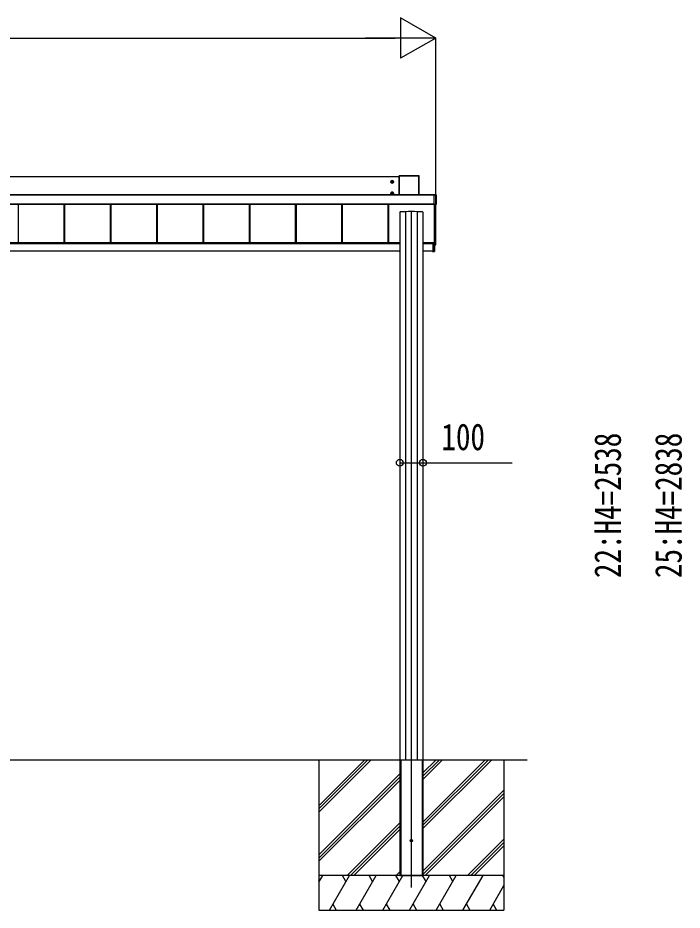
# Model space of a CAD drawing. Units: millimetres, scale not verified. Extents: x -14718 to 14718, y -10396 to 10396.
# Drawn here: x -4108 to -1238, y -7858 to -3999 of the extents above; entities that cross this region are included whole.
import ezdxf
from ezdxf.enums import TextEntityAlignment as Align

# ---------------------------------------------------------------- set-up
doc = ezdxf.new("R2010")
doc.units = ezdxf.units.MM
doc.header["$LTSCALE"] = 50
for name, color, linetype in [('0-3_YKK_12', 2, 'Continuous'), ('0-4_YKK_A1', 4, 'Continuous'), ('0-5_YKK_D', 6, 'Continuous')]:
    doc.layers.add(name, color=color, linetype=linetype)
doc.styles.add('ＭＳ ゴシック', font='')
doc.styles.get('ＭＳ ゴシック').set_extended_font_data('MS Gothic')

msp = doc.modelspace()

# ---------------------------------------------------------------- linework, layer by layer
at = {"layer": '0-3_YKK_12'}
msp.add_line((-2407.43, -7760.42), (-2407.43, -4834.72), dxfattribs=at)
at = {"layer": '0-4_YKK_A1'}
for p, q in [((-2460.43, -4686.79), (-6954.43, -4686.79)), ((-2490.43, -4715.78), (-2490.43, -4701.28)), ((-2460.43, -4683.07), (-2460.43, -4765.23)), ((-2460.09, -4683.21), (-2460.43, -4683.07)), ((-2460.09, -4765.23), (-2460.09, -4683.21)), ((-2374.93, -4682.57), (-2459.93, -4682.57)), ((-2459.93, -4682.57), (-2459.59, -4682.71)), ((-2459.59, -4682.71), (-2459.59, -4683.2)), ((-2459.59, -4682.71), (-2375.27, -4682.71)), ((-2459.59, -4683.2), (-2459.59, -4765.23)), ((-2375.27, -4683.2), (-2459.59, -4683.2)), ((-2375.27, -4682.71), (-2374.93, -4682.57)), ((-2375.27, -4682.71), (-2375.27, -4683.2)), ((-2375.27, -4765.23), (-2375.27, -4683.2)), ((-2374.43, -4683.07), (-2374.77, -4683.21)), ((-2374.77, -4683.21), (-2374.77, -4765.23)), ((-2374.43, -4765.23), (-2374.43, -4683.07)), ((-2497.68, -4708.53), (-2483.18, -4708.53)), ((-2492.71, -4707.77), (-2493.43, -4707.77)), ((-2488.15, -4709.29), (-2487.43, -4709.29)), ((-2308.93, -4765.23), (-6999.93, -4765.23)), ((-2308.93, -4765.71), (-6999.93, -4765.71)), ((-2497.68, -4758.5), (-2483.18, -4758.5)), ((-2492.71, -4757.74), (-2493.43, -4757.74)), ((-2490.43, -4765.75), (-2490.43, -4751.25)), ((-2488.15, -4759.26), (-2487.43, -4759.26)), ((-2307.73, -4764), (-2308.93, -4764)), ((-2308.93, -4764.15), (-2308.93, -4764)), ((-2308.93, -4764), (-2308.93, -4764)), ((-2307.73, -4764), (-2308.93, -4764)), ((-2308.93, -4764.63), (-2308.93, -4764.15)), ((-2301.89, -4764.63), (-2308.93, -4764.63)), ((-2307.73, -4764), (-2307.73, -4764)), ((-2307.13, -4763.99), (-2307.18, -4763.99)), ((-2307.13, -4763.95), (-2301.43, -4763.95)), ((-2307.13, -4763.95), (-2307.13, -4763.99)), ((-2301.89, -4764.15), (-2301.43, -4763.95)), ((-2301.89, -4805.69), (-2301.89, -4764.63)), ((-2300.93, -4764.45), (-2301.39, -4764.65)), ((-2301.39, -4764.65), (-2301.39, -4805.71)), ((-2300.93, -4764.45), (-2300.93, -4806.43)), ((-2308.93, -4804.69), (-6999.93, -4804.69)), ((-2308.93, -4805.2), (-6999.93, -4805.2)), ((-6999.93, -4805.34), (-2308.93, -4805.34)), ((-2308.93, -4805.34), (-6999.93, -4805.34)), ((-4106.33, -4805.34), (-4106.33, -4971.57)), ((-4105.93, -4805.34), (-4105.93, -4971.57)), ((-3908.93, -4805.34), (-3908.93, -4971.57)), ((-3906.33, -4805.34), (-3906.33, -4971.57)), ((-3905.93, -4805.34), (-3905.93, -4971.57)), ((-3708.93, -4805.34), (-3708.93, -4971.57)), ((-3706.33, -4805.34), (-3706.33, -4971.57)), ((-3705.93, -4805.34), (-3705.93, -4971.57)), ((-3508.93, -4805.34), (-3508.93, -4971.57)), ((-3508.93, -4805.34), (-3508.93, -4971.57)), ((-3506.33, -4805.34), (-3506.33, -4971.57)), ((-3506.33, -4805.34), (-3506.33, -4971.57)), ((-3505.93, -4805.34), (-3505.93, -4971.57)), ((-3505.93, -4805.34), (-3505.93, -4971.57)), ((-3308.93, -4805.34), (-3308.93, -4971.57)), ((-3308.93, -4805.34), (-3308.93, -4971.57)), ((-3306.33, -4805.34), (-3306.33, -4971.57)), ((-3306.33, -4805.34), (-3306.33, -4971.57)), ((-3305.93, -4805.34), (-3305.93, -4971.57)), ((-3305.93, -4805.34), (-3305.93, -4971.57)), ((-3108.93, -4805.34), (-3108.93, -4971.57)), ((-3108.93, -4805.34), (-3108.93, -4971.57)), ((-3106.33, -4805.34), (-3106.33, -4971.57)), ((-3106.33, -4805.34), (-3106.33, -4971.57)), ((-3105.93, -4805.34), (-3105.93, -4971.57)), ((-3105.93, -4805.34), (-3105.93, -4971.57)), ((-2908.93, -4805.34), (-2908.93, -4971.57)), ((-2906.33, -4805.34), (-2906.33, -4971.57)), ((-2905.93, -4805.34), (-2905.93, -4971.57)), ((-2708.93, -4805.34), (-2708.93, -4971.57)), ((-2706.33, -4805.34), (-2706.33, -4971.57)), ((-2705.93, -4805.34), (-2705.93, -4971.57)), ((-2508.93, -4805.34), (-2508.93, -4971.57)), ((-2506.33, -4805.34), (-2506.33, -4971.57)), ((-2505.93, -4805.34), (-2505.93, -4971.57)), ((-2308.93, -4805.69), (-2301.89, -4805.69)), ((-2308.93, -4806.21), (-2308.93, -4806.75)), ((-2301.89, -4806.21), (-2308.93, -4806.21)), ((-2308.93, -4806.76), (-2308.93, -4806.75)), ((-2308.93, -4806.75), (-2307.73, -4806.75)), ((-2308.93, -4806.76), (-2307.73, -4806.76)), ((-2307.73, -4806.75), (-2307.73, -4806.76)), ((-2307.43, -4979.4), (-2307.43, -4806.76)), ((-2307.13, -4806.81), (-2307.13, -4806.93)), ((-2301.43, -4806.93), (-2307.13, -4806.93)), ((-2302.43, -4979.35), (-2302.43, -4806.93)), ((-2301.89, -4805.69), (-2301.89, -4806.21)), ((-2301.43, -4806.93), (-2301.89, -4806.21)), ((-2301.39, -4805.71), (-2300.93, -4806.43)), ((-2457.43, -4839.28), (-2457.43, -7203.92)), ((-2432.24, -4837.54), (-2432.24, -7207.92)), ((-2382.62, -4837.54), (-2382.62, -7207.92)), ((-2357.43, -4839.28), (-2357.43, -7203.92)), ((-2301.9, -4938.83), (-2302.43, -4938.8)), ((-2457.43, -4971.57), (-6897.43, -4971.57)), ((-2457.43, -4973.57), (-6897.43, -4973.57)), ((-2457.43, -4976.44), (-6893.43, -4976.44)), ((-2310.43, -4971.57), (-2357.43, -4971.57)), ((-2314.43, -4973.57), (-2357.43, -4973.57)), ((-2314.43, -4976.44), (-2357.43, -4976.44)), ((-2309.43, -4971.92), (-2314.43, -4971.91)), ((-2314.43, -4976.2), (-2314.43, -4971.91)), ((-2314.43, -4976.2), (-2314.43, -4976.4)), ((-2308.71, -4976.21), (-2314.43, -4976.2)), ((-2314.43, -4976.7), (-2308.23, -4976.72)), ((-2310.93, -4971.18), (-2307.73, -4971.18)), ((-2310.93, -4971.57), (-2310.93, -4971.18)), ((-2310.43, -4971.57), (-2310.43, -4971.86)), ((-2310.43, -4971.86), (-2310.43, -4971.91)), ((-2309.43, -4971.92), (-2309.43, -4971.18)), ((-2308.71, -4973.63), (-2308.71, -4976.21)), ((-2308.71, -4973.63), (-2308.43, -4973.63)), ((-2308.71, -4976.21), (-2308.43, -4976.21)), ((-2308.23, -4976.42), (-2308.23, -4973.43)), ((-2308.23, -4976.42), (-2308.23, -4976.42)), ((-2308.21, -4971.18), (-2308.21, -4973.13)), ((-2308.21, -4973.13), (-2307.93, -4973.13)), ((-2308.21, -4976.72), (-2307.93, -4976.72)), ((-2307.93, -4973.13), (-2307.93, -4971.18)), ((-2307.93, -4976.72), (-2307.93, -4973.13)), ((-2307.93, -5009.8), (-2307.93, -4976.72)), ((-2301.43, -4980.39), (-2301.43, -4939.33)), ((-2458.28, -5007.92), (-6893.43, -5007.92)), ((-2458.43, -5010.1), (-2458.3, -5007.92)), ((-2458.28, -5007.92), (-2457.8, -5007.92)), ((-2457.8, -5007.92), (-2457.93, -5010.1)), ((-2457.43, -5007.92), (-2457.8, -5007.92)), ((-2357.06, -5007.92), (-2357.43, -5007.92)), ((-2357.43, -5010.1), (-2356.93, -5010.1)), ((-2356.93, -5010.42), (-2357.43, -5010.42)), ((-2357.06, -5007.92), (-2356.58, -5007.92)), ((-2356.93, -5010.1), (-2357.06, -5007.92)), ((-2356.93, -5010.42), (-2356.93, -5010.1)), ((-2356.73, -5010.42), (-2356.93, -5010.42)), ((-2314.43, -5007.92), (-2356.58, -5007.92)), ((-2356.56, -5007.92), (-2356.43, -5010.1)), ((-2314.43, -5010.48), (-2308.21, -5010.1)), ((-2314.43, -5010.18), (-2314.43, -5010.48)), ((-2307.93, -5009.8), (-2308.21, -5009.8)), ((-2302.43, -4979.92), (-2307.93, -4980.25)), ((-2307.93, -4981.51), (-2301.9, -4981.13)), ((-2307.93, -4981.51), (-2301.9, -4981.13)), ((-2301.9, -4980.89), (-2307.61, -4981.23)), ((-2307.61, -4981.23), (-2307.61, -4981.28)), ((-2302.93, -4979.9), (-2306.93, -4979.9)), ((-2302.43, -4979.92), (-2302.43, -4979.35)), ((-2301.9, -4981.13), (-2301.9, -4980.89)), ((-2301.9, -4981.13), (-2301.9, -4981.13)), ((-2301.43, -4980.39), (-2301.43, -4980.63)), ((-11557.43, -7207.92), (-1907.43, -7207.92)), ((-2807.43, -7207.92), (-2807.43, -7857.92)), ((-2807.43, -7434.55), (-2580.8, -7207.92)), ((-2807.43, -7406.27), (-2609.08, -7207.92)), ((-2807.43, -7420.41), (-2595, -7207.98)), ((-2457.43, -7203.92), (-2457.43, -7707.92)), ((-2457.43, -7207.92), (-2457.13, -7207.92)), ((-2457.43, -7207.92), (-2457.43, -7707.92)), ((-2457.13, -7207.92), (-2357.73, -7207.92)), ((-2454.93, -7207.92), (-2454.93, -7707.92)), ((-2453.43, -7207.92), (-2453.43, -7707.92)), ((-2361.43, -7207.92), (-2361.43, -7707.92)), ((-2359.93, -7207.92), (-2359.93, -7707.92)), ((-2357.43, -7203.92), (-2357.43, -7707.92)), ((-2357.43, -7207.92), (-2357.43, -7707.92)), ((-2357.43, -7292.92), (-2272.43, -7207.92)), ((-2357.43, -7278.78), (-2286.57, -7207.92)), ((-2357.43, -7264.63), (-2300.72, -7207.92)), ((-2357.43, -7505.05), (-2060.34, -7207.96)), ((-2357.43, -7490.91), (-2074.48, -7207.96)), ((-2357.43, -7476.77), (-2088.62, -7207.96)), ((-2007.43, -7207.92), (-2007.43, -7857.92)), ((-2807.43, -7618.4), (-2457.43, -7268.4)), ((-2807.43, -7632.54), (-2457.43, -7282.54)), ((-2807.43, -7646.68), (-2457.43, -7296.68)), ((-2357.43, -7688.9), (-2007.43, -7338.9)), ((-2357.43, -7703.04), (-2007.43, -7353.04)), ((-2348.17, -7707.92), (-2007.43, -7367.18)), ((-2684.82, -7707.92), (-2457.43, -7480.53)), ((-2670.68, -7707.92), (-2457.43, -7494.67)), ((-2656.54, -7707.92), (-2457.43, -7508.82)), ((-2164.32, -7707.92), (-2007.43, -7551.03)), ((-2150.18, -7707.92), (-2007.43, -7565.17)), ((-2136.04, -7707.92), (-2007.43, -7579.32)), ((-2007.43, -7707.92), (-2807.43, -7707.92)), ((-2807.43, -7736.86), (-2790.72, -7707.92)), ((-2007.43, -7707.92), (-2807.43, -7707.92)), ((-2761.85, -7857.92), (-2675.25, -7707.92)), ((-2690.25, -7733.9), (-2705.25, -7707.92)), ((-2646.38, -7857.92), (-2559.78, -7707.92)), ((-2574.78, -7733.9), (-2589.78, -7707.92)), ((-2530.91, -7857.92), (-2444.31, -7707.92)), ((-2459.31, -7733.9), (-2474.31, -7707.92)), ((-2472.69, -7707.92), (-2457.43, -7692.66)), ((-2457.43, -7707.92), (-2357.43, -7707.92)), ((-2415.44, -7857.92), (-2328.84, -7707.92)), ((-2343.84, -7733.9), (-2358.84, -7707.92)), ((-2299.97, -7857.92), (-2213.37, -7707.92)), ((-2228.37, -7733.9), (-2243.37, -7707.92)), ((-2184.5, -7857.92), (-2097.9, -7707.92)), ((-2007.43, -7716.58), (-2012.43, -7707.92)), ((-2805.72, -7733.9), (-2807.43, -7730.94)), ((-2069.03, -7857.92), (-2007.43, -7751.22)), ((-2746.86, -7831.94), (-2731.86, -7857.92)), ((-2631.39, -7831.94), (-2616.39, -7857.92)), ((-2515.92, -7831.94), (-2500.92, -7857.92)), ((-2400.44, -7831.94), (-2385.44, -7857.92)), ((-2284.98, -7831.94), (-2269.98, -7857.92)), ((-2169.5, -7831.94), (-2154.51, -7857.92)), ((-2054.03, -7831.94), (-2039.04, -7857.92)), ((-2807.43, -7857.92), (-2007.43, -7857.92))]:
    msp.add_line(p, q, dxfattribs=at)
for points in [[(-2490.43, -4702.76), (-2495.43, -4705.64), (-2495.43, -4711.42), (-2490.43, -4714.3), (-2485.43, -4711.42), (-2485.43, -4705.64)], [(-2490.43, -4752.73), (-2495.43, -4755.61), (-2495.43, -4761.39), (-2490.43, -4764.27), (-2485.43, -4761.39), (-2485.43, -4755.61)]]:
    msp.add_lwpolyline(points, close=True, dxfattribs=at)
for points in [[(-2489.67, -4706.25), (-2489.67, -4705.53), (-2491.19, -4705.53), (-2491.19, -4706.25)], [(-2493.43, -4707.77), (-2493.43, -4709.29), (-2492.71, -4709.29)], [(-2491.19, -4710.81), (-2491.19, -4711.53), (-2489.67, -4711.53), (-2489.67, -4710.81)], [(-2487.43, -4709.29), (-2487.43, -4707.77), (-2488.15, -4707.77)], [(-2493.43, -4757.74), (-2493.43, -4759.26), (-2492.71, -4759.26)], [(-2489.67, -4756.22), (-2489.67, -4755.5), (-2491.19, -4755.5), (-2491.19, -4756.22)], [(-2491.19, -4760.78), (-2491.19, -4761.5), (-2489.67, -4761.5), (-2489.67, -4760.78)], [(-2487.43, -4759.26), (-2487.43, -4757.74), (-2488.15, -4757.74)], [(-2308.93, -4764.15), (-2301.89, -4764.15), (-2301.89, -4764.63)], [(-2308.93, -4806.21), (-2308.93, -4805.69), (-2308.93, -4764.63)], [(-2308.25, -4976.42), (-2314.43, -4976.4), (-2314.43, -4976.7), (-2314.43, -5010.18)], [(-2308.21, -4976.72), (-2308.21, -5009.8), (-2314.43, -5010.18)], [(-2308.43, -4976.23), (-2308.43, -4976.21), (-2308.43, -4973.63)], [(-2308.23, -4976.42), (-2308.23, -4976.42), (-2308.24, -4976.42)], [(-2457.43, -5010.42), (-2457.93, -5010.42), (-2458.13, -5010.42)], [(-2457.93, -5010.42), (-2457.93, -5010.1), (-2457.43, -5010.1)], [(-2457.13, -7207.92), (-2357.73, -7207.92), (-2357.43, -7207.92)]]:
    msp.add_lwpolyline(points, dxfattribs=at)
for centre, radius in [((-2490.43, -4708.53), 6.25), ((-2490.43, -4708.53), 5), ((-2490.43, -4758.5), 6.25), ((-2490.43, -4758.5), 5), ((-2407.43, -7557.92), 5)]:
    msp.add_circle(centre, radius, dxfattribs=at)
for centre, radius, start, end in [((-2490.43, -4708.53), 5.58, 153.74848, 206.25152), ((-2490.43, -4708.53), 5.58, 93.74848, 146.25152), ((-2492.71, -4706.25), 1.52, 270, 0), ((-2490.43, -4708.53), 5.58, 33.74848, 86.25152), ((-2488.15, -4706.25), 1.52, 180, 270), ((-2490.43, -4708.53), 5.58, 333.74848, 26.25152), ((-2459.59, -4683.21), 0.5, 90.15046, 179.81463), ((-2459.71, -4687.31), 4.12, 88.40447, 95.35624), ((-2375.27, -4683.21), 0.5, 0.18537, 89.84954), ((-2375.15, -4687.31), 4.12, 84.64376, 91.59553), ((-2490.43, -4708.53), 5.58, 213.74848, 266.25152), ((-2492.71, -4710.81), 1.52, 0, 90), ((-2490.43, -4708.53), 5.58, 273.74848, 326.25152), ((-2488.15, -4710.81), 1.52, 90, 180), ((-2490.43, -4758.5), 5.58, 153.74848, 206.25152), ((-2490.43, -4758.5), 5.58, 93.74848, 146.25152), ((-2490.43, -4758.5), 5.58, 213.74848, 266.25152), ((-2492.71, -4756.22), 1.52, 270, 0), ((-2492.71, -4760.78), 1.52, 0, 90), ((-2490.43, -4758.5), 5.58, 33.74848, 86.25152), ((-2490.43, -4758.5), 5.58, 273.74848, 326.25152), ((-2488.15, -4756.22), 1.52, 180, 270), ((-2488.15, -4760.78), 1.52, 90, 180), ((-2490.43, -4758.5), 5.58, 333.74848, 26.25152), ((-2307.29, -4762.59), 1.41, 271.33232, 274.49739), ((-2301.89, -4764.65), 0.5, 0.18537, 89.84954), ((-2301.78, -4768.75), 4.12, 84.64376, 91.59553), ((-2307.64, -4809.37), 2.62, 81.42612, 92.09097), ((-2307.13, -4806.51), 0.301, 243.24083, 270.00691), ((-2301.78, -4809.81), 4.12, 84.64376, 91.59553), ((-2301.89, -4805.7), 0.502, 270.31408, 359.651), ((-2301.93, -4939.33), 0.5, 0.01604, 86.51881), ((-2308.64, -4978.2), 1.98, 83.79926, 91.95127), ((-2308.25, -4976.72), 0.3, 87.77338, 89.77816), ((-2308.25, -4976.56), 0.141, 85.77463, 89.9759), ((-2309.48, -4976.64), 1.25, 356.45735, 10.27369), ((-2309.44, -4976.59), 1.21, 354.17006, 8.37745), ((-2309.56, -4973.2), 1.35, 350.09675, 2.91202), ((-2308.23, -4973.13), 0.3, 269.98255, 359.98254), ((-2308.23, -4976.72), 0.3, 0, 89.87763), ((-2309.43, -4976.64), 1.22, 356.27163, 10.47203), ((-2307.73, -4970.88), 0.3, 269.98255, 359.98252), ((-2458.13, -5010.12), 0.3, 176.5, 270), ((-2356.73, -5010.12), 0.3, 270, 3.5), ((-2308.23, -5009.8), 0.3, 273.5, 0), ((-2309.44, -5009.95), 1.24, 353.06854, 6.93146), ((-2307.63, -4980.94), 0.3, 180.0189, 273.51595), ((-2307.63, -4980.98), 0.3, 180.0189, 273.51595), ((-2306.93, -4979.4), 0.5, 180.01746, 270.01745), ((-2302.93, -4979.4), 0.5, 269.98255, 359.98254), ((-2301.93, -4980.39), 0.5, 273.48119, 359.98396), ((-2301.93, -4980.63), 0.5, 273.6197, 0), ((-2301.93, -4980.63), 0.5, 273.48119, 359.98396)]:
    msp.add_arc(centre, radius, start, end, dxfattribs=at)
for centre, major_axis, ratio, start_param, end_param in [((-2459.93, -4683.07), (0.382, -0.325), 0.996231, 2.2770247, 3.8440941), ((-2374.93, -4683.07), (0.382, 0.325), 0.996231, 5.5806839, 7.1477533), ((-2307.73, -4763.99), (0.6, 0), 0.026226, 4.712389, 5.6461648), ((-2307.13, -4764.26), (0, 0.3), 0.998743, 6.2831853, 6.8214342), ((-2307.73, -4763.99), (0.6, 0), 0.026226, 5.6461648, 6.2831853), ((-2301.43, -4764.46), (0.382, 0.325), 0.996231, 5.5806839, 7.1477533), ((-2307.73, -4806.81), (0.6, 0), 0.096025, 6.2831853, 7.8539816), ((-2307.13, -4806.63), (0, 0.3), 0.998743, 2.0534275, 3.1415927), ((-2301.43, -4806.43), (0.382, -0.325), 0.996231, 5.4186173, 6.9856867), ((-2407.43, -4839.28), (50, 0), 0.04, 6.2831853, 9.424778), ((-2308.21, -4973.63), (-0.301, 0.4), 0.997782, 5.6362522, 7.2070486), ((-2308.73, -4976.21), (-0.001, 0.2), 0.09157, 4.6769241, 4.7117655), ((-2308.23, -4976.22), (0.482, 0.007), 0.414889, 3.1353871, 4.6694768), ((-2308.23, -4973.63), (-0.108, 0.169), 0.994155, 5.7105836, 7.28138), ((-2308.23, -4976.22), (0.145, 0.15), 0.921201, 2.3804184, 3.9145081), ((-2308.21, -4976.22), (-0.301, 0.4), 0.997782, 2.4579529, 2.4946596), ((-2457.93, -5010.12), (0.5, -0.018), 0.036539, 1.5736281, 3.1406975), ((-2356.93, -5010.12), (0.5, 0.018), 0.036539, 0.0008951, 1.5679645), ((-2308.21, -4981.31), (0.6, 0.037), 0.034769, 5.198958, 6.2810574)]:
    msp.add_ellipse(centre, major_axis=major_axis, ratio=ratio, start_param=start_param, end_param=end_param, dxfattribs=at)
at = {"layer": '0-5_YKK_D'}
for p, q in [((-2302.43, -4086.79), (-2453.99, -3999.29)), ((-2453.99, -3999.29), (-2453.99, -4174.29)), ((-11537.43, -4086.79), (-2477.43, -4086.79)), ((-2302.43, -4086.79), (-2605.54, -4086.79)), ((-2302.43, -4086.79), (-2453.99, -4174.29)), ((-2302.43, -4805.93), (-2302.43, -4085.79))]:
    msp.add_line(p, q, dxfattribs=at)
msp.add_lwpolyline([(-2457.43, -5923.46), (-2357.43, -5923.46), (-1972.33, -5923.46)], dxfattribs=at)
for centre in [(-2457.43, -5923.46), (-2357.43, -5923.46)]:
    msp.add_circle(centre, 14.88, dxfattribs=at)

# ---------------------------------------------------------------- texts
at = {"layer": '0-5_YKK_D', "style": 'ＭＳ ゴシック', "width": 0.8}
msp.add_text('100', height=115.5, dxfattribs=at).set_placement((-2277.93, -5903.46), align=Align.BOTTOM_LEFT)
for s, p in [('22:H4=2538', (-1467.43, -6421.93)), ('25:H4=2838', (-1204.93, -6421.93))]:
    msp.add_text(s, height=115.5, rotation=90, dxfattribs=at).set_placement(p, align=Align.BOTTOM_LEFT)

doc.saveas('drawing.dxf')
